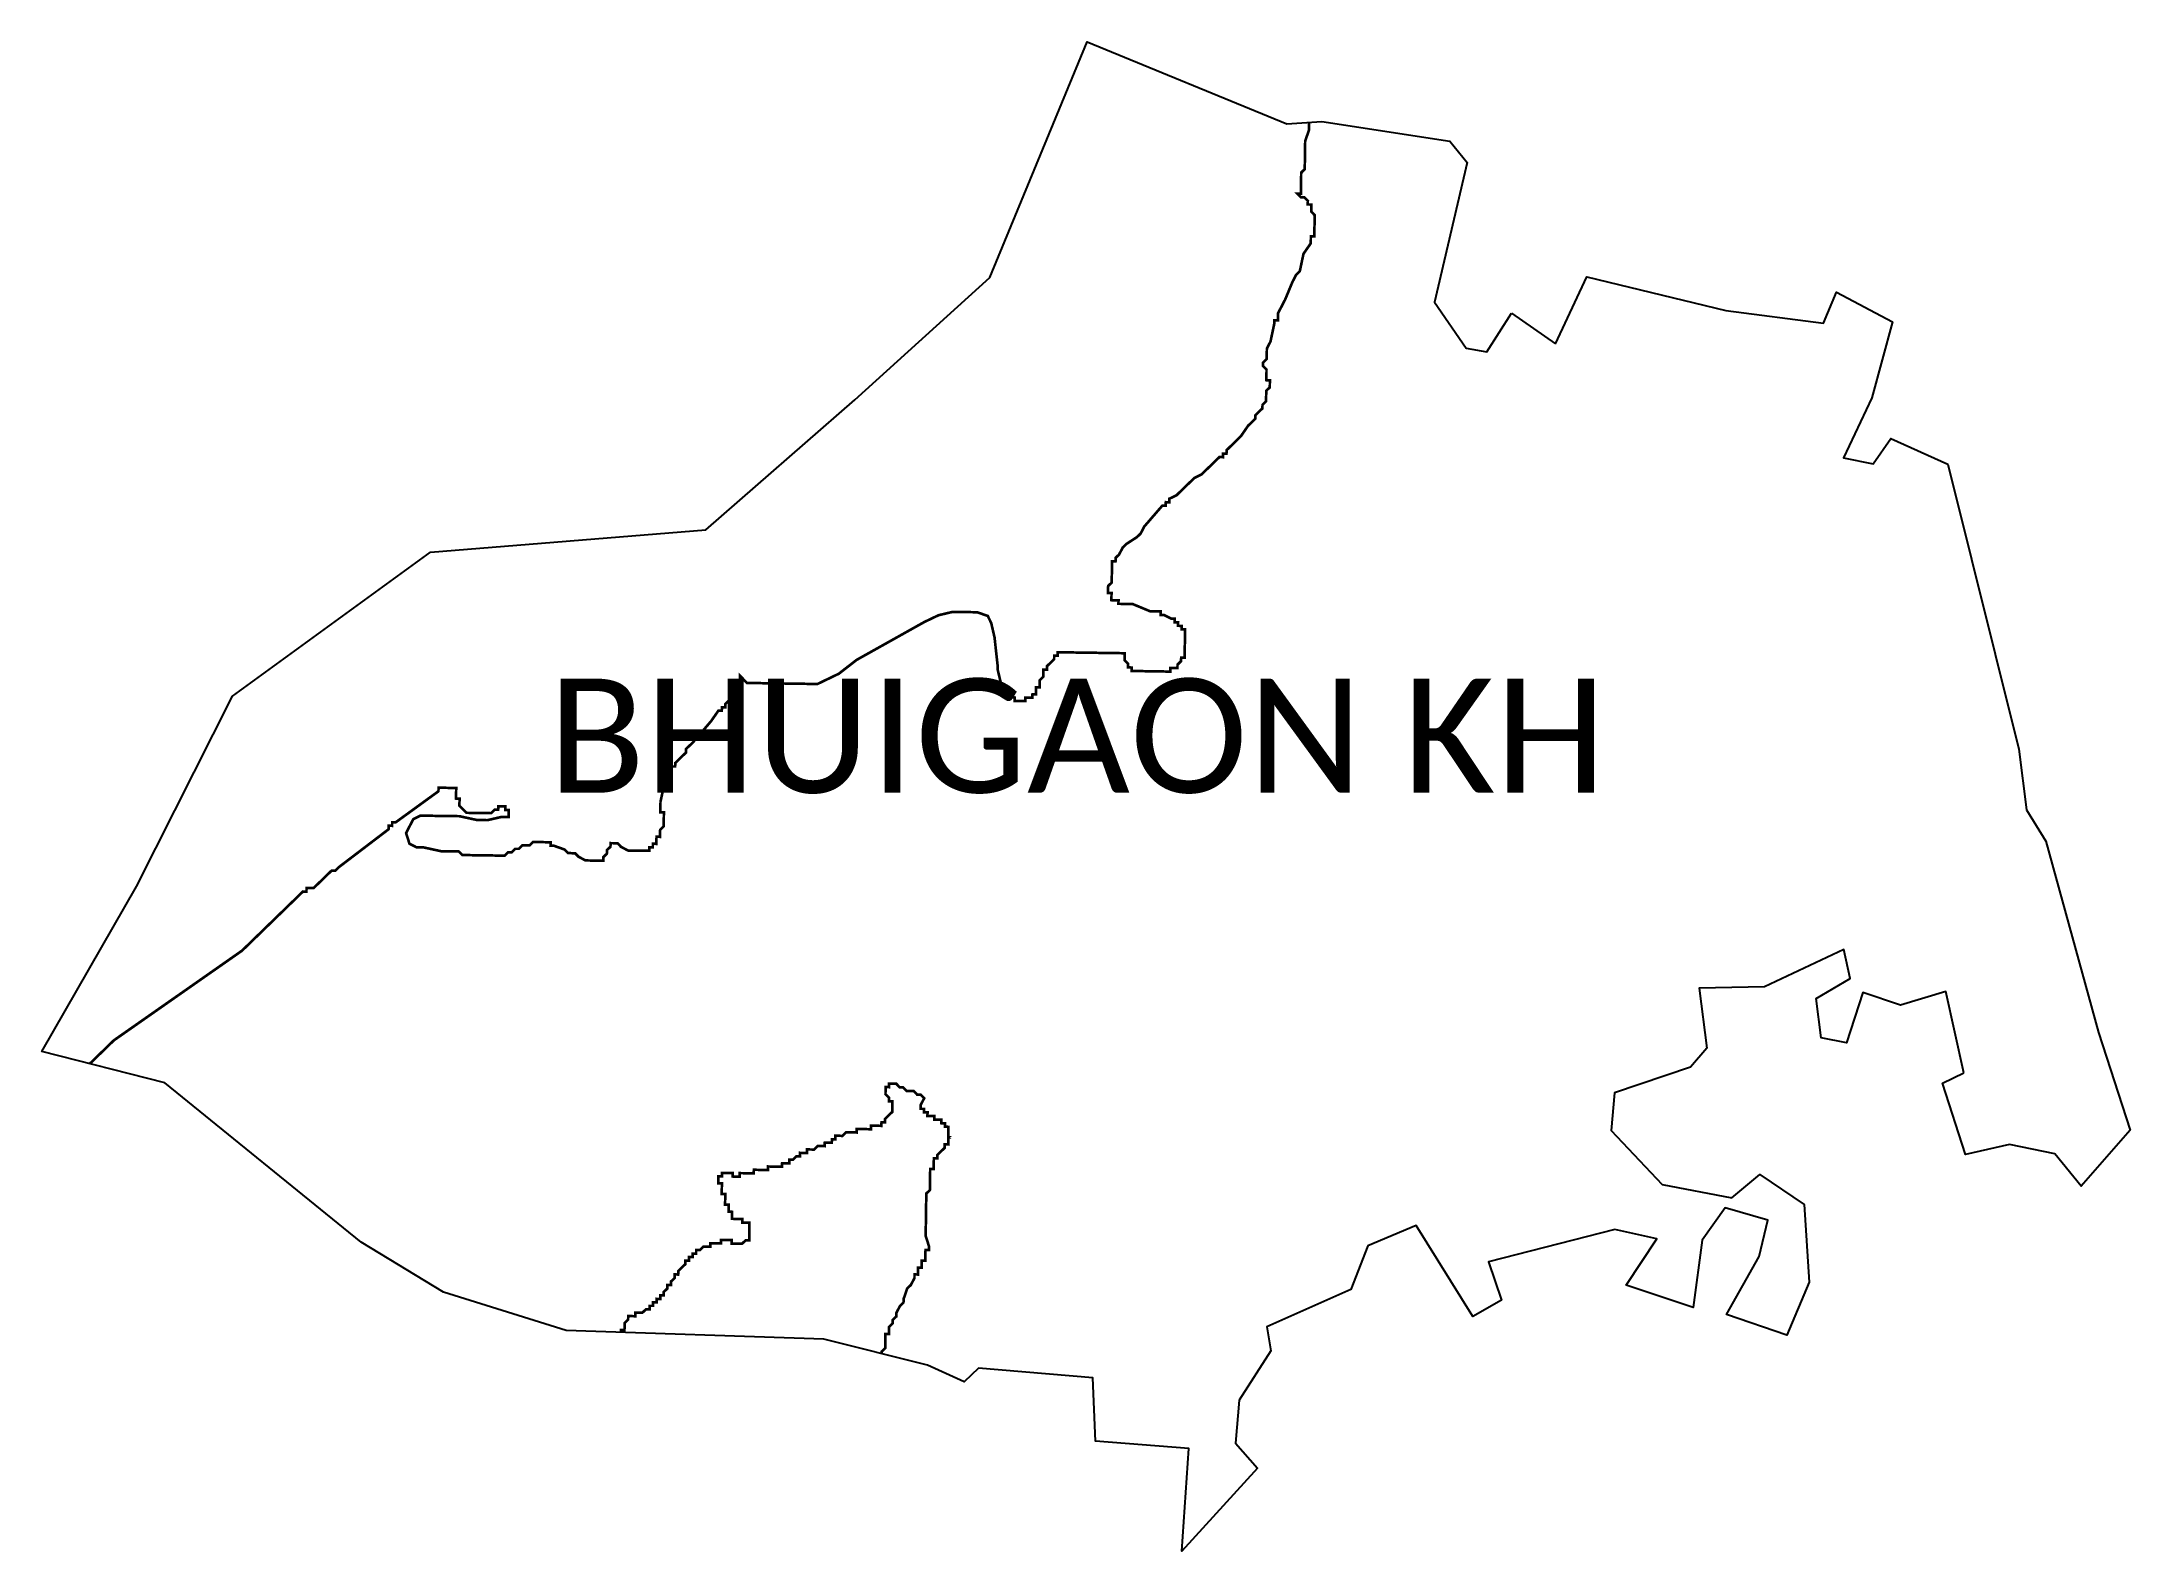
# Model space of a CAD drawing. Header units: metres. Extents: x 264827 to 267181, y 2144719 to 2146420.
import ezdxf

# ---------------------------------------------------------------- set-up
doc = ezdxf.new("R2010")
doc.units = ezdxf.units.M
for name, color, linetype in [('HAZARDS LINE', 1, 'Continuous'), ('village', 3, 'Continuous'), ('VILLAGE NAME', 250, 'Continuous')]:
    doc.layers.add(name, color=color, linetype=linetype)
doc.styles.get("Standard").update_dxf_attribs({"font": 'simplex.shx'})

msp = doc.modelspace()

# ---------------------------------------------------------------- linework, layer by layer
at = {"color": 3, "flags": 128}
msp.add_lwpolyline([(266483.9, 2146114.3), (266533.7, 2146079.8)], dxfattribs=at)
at = {"layer": 'HAZARDS LINE', "lineweight": 18}
for points in [[(264881.3, 2145268.3, 2.98, 2.98, 0), (264908.5, 2145294.7, 2.98, 2.98, 0), (265053.1, 2145395.9, 2.98, 2.98, 0), (265121.7, 2145462.5, 2.98, 2.98, 0), (265125.6, 2145462.4, 2.98, 2.98, 0), (265125.7, 2145466.4, 2.98, 2.98, 0), (265133.6, 2145466.3, 2.98, 2.98, 0), (265153.8, 2145485.9, 2.98, 2.98, 0), (265157.8, 2145485.8, 2.98, 2.98, 0), (265161.8, 2145489.7, 2.98, 2.98, 0), (265218.1, 2145532.6, 2.98, 2.98, 0), (265218.2, 2145536.6, 2.98, 2.98, 0), (265222.2, 2145536.5, 2.98, 2.98, 0), (265222.2, 2145540.5, 2.98, 2.98, 0), (265226.2, 2145540.5, 2.98, 2.98, 0), (265258.3, 2145563.8, 2.98, 2.98, 0), (265274.4, 2145575.5, 2.98, 2.98, 0), (265274.5, 2145579.5, 2.98, 2.98, 0), (265294.4, 2145579.2, 2.98, 2.98, 0), (265294.2, 2145567.3, 2.98, 2.98, 0), (265298.2, 2145567.2, 2.98, 2.98, 0), (265298, 2145559.3, 2.98, 2.98, 0), (265302, 2145555.2, 2.98, 2.98, 0), (265305.9, 2145551.2, 2.98, 2.98, 0), (265333.7, 2145550.8, 2.98, 2.98, 0), (265337.7, 2145554.7, 2.98, 2.98, 0), (265341.7, 2145554.7, 2.98, 2.98, 0), (265341.8, 2145558.6, 2.98, 2.98, 0), (265349.7, 2145558.5, 2.98, 2.98, 0), (265349.7, 2145554.5, 2.98, 2.98, 0), (265353.6, 2145554.5, 2.98, 2.98, 0), (265353.5, 2145546.5, 2.98, 2.98, 0), (265345.6, 2145546.6, 2.98, 2.98, 0), (265329.6, 2145542.9, 2.98, 2.98, 0), (265317.7, 2145543.1, 2.98, 2.98, 0), (265297.9, 2145547.4, 2.98, 2.98, 0), (265254.1, 2145548, 2.98, 2.98, 0), (265246.1, 2145544.1, 2.98, 2.98, 0), (265242, 2145536.3, 2.98, 2.98, 0), (265237.9, 2145528.4, 2.98, 2.98, 0), (265241.7, 2145516.4, 2.98, 2.98, 0), (265249.6, 2145512.3, 2.98, 2.98, 0), (265257.6, 2145512.2, 2.98, 2.98, 0), (265277.4, 2145507.9, 2.98, 2.98, 0), (265297.3, 2145507.6, 2.98, 2.98, 0), (265301.2, 2145503.6, 2.98, 2.98, 0), (265348.9, 2145502.9, 2.98, 2.98, 0), (265352.9, 2145506.8, 2.98, 2.98, 0), (265356.9, 2145506.7, 2.98, 2.98, 0), (265360.9, 2145510.6, 2.98, 2.98, 0), (265364.9, 2145510.6, 2.98, 2.98, 0), (265368.9, 2145514.5, 2.98, 2.98, 0), (265376.9, 2145514.4, 2.98, 2.98, 0), (265380.9, 2145518.3, 2.98, 2.98, 0), (265400.8, 2145518, 2.98, 2.98, 0), (265400.7, 2145514, 2.98, 2.98, 0), (265404.7, 2145514, 2.98, 2.98, 0), (265416.6, 2145509.8, 2.98, 2.98, 0), (265420.5, 2145505.8, 2.98, 2.98, 0), (265428.4, 2145505.6, 2.98, 2.98, 0), (265432.4, 2145501.6, 2.98, 2.98, 0), (265440.2, 2145497.5, 2.98, 2.98, 0), (265460.1, 2145497.2, 2.98, 2.98, 0), (265460.2, 2145501.2, 2.98, 2.98, 0), (265464.2, 2145505.1, 2.98, 2.98, 0), (265464.3, 2145509.1, 2.98, 2.98, 0), (265468.3, 2145513, 2.98, 2.98, 0), (265468.4, 2145517, 2.98, 2.98, 0), (265476.3, 2145516.9, 2.98, 2.98, 0), (265480.2, 2145512.8, 2.98, 2.98, 0), (265488.1, 2145508.7, 2.98, 2.98, 0), (265512, 2145508.4, 2.98, 2.98, 0), (265512, 2145512.4, 2.98, 2.98, 0), (265516, 2145512.3, 2.98, 2.98, 0), (265516.1, 2145516.3, 2.98, 2.98, 0), (265520, 2145516.2, 2.98, 2.98, 0), (265520.2, 2145524.2, 2.98, 2.98, 0), (265524.1, 2145524.1, 2.98, 2.98, 0), (265524.3, 2145532.1, 2.98, 2.98, 0), (265528.3, 2145536, 2.98, 2.98, 0), (265528.5, 2145551.9, 2.98, 2.98, 0), (265524.5, 2145551.9, 2.98, 2.98, 0), (265524.7, 2145563.9, 2.98, 2.98, 0), (265529, 2145583.7, 2.98, 2.98, 0), (265533, 2145583.6, 2.98, 2.98, 0), (265533.1, 2145595.6, 2.98, 2.98, 0), (265537.1, 2145595.5, 2.98, 2.98, 0), (265537.2, 2145603.4, 2.98, 2.98, 0), (265541.2, 2145603.4, 2.98, 2.98, 0), (265541.3, 2145607.4, 2.98, 2.98, 0), (265553.4, 2145619.1, 2.98, 2.98, 0), (265553.4, 2145623.1, 2.98, 2.98, 0), (265557.5, 2145627, 2.98, 2.98, 0), (265561.5, 2145630.9, 2.98, 2.98, 0), (265581.7, 2145654.5, 2.98, 2.98, 0), (265589.9, 2145666.3, 2.98, 2.98, 0), (265593.8, 2145666.2, 2.98, 2.98, 0), (265593.9, 2145670.2, 2.98, 2.98, 0), (265597.9, 2145670.1, 2.98, 2.98, 0), (265597.9, 2145674.1, 2.98, 2.98, 0), (265602, 2145678, 2.98, 2.98, 0), (265602, 2145682, 2.98, 2.98, 0), (265606.1, 2145689.9, 2.98, 2.98, 0), (265610.1, 2145693.8, 2.98, 2.98, 0), (265610.2, 2145697.8, 2.98, 2.98, 0), (265614.2, 2145701.7, 2.98, 2.98, 0), (265614.3, 2145705.7, 2.98, 2.98, 0), (265622.1, 2145697.6, 2.98, 2.98, 0), (265701.6, 2145696.4, 2.98, 2.98, 0), (265725.7, 2145708, 2.98, 2.98, 0), (265745.8, 2145723.6, 2.98, 2.98, 0), (265821.9, 2145766.2, 2.98, 2.98, 0), (265838, 2145773.9, 2.98, 2.98, 0), (265853.9, 2145777.7, 2.98, 2.98, 0), (265881.7, 2145777.3, 2.98, 2.98, 0), (265893.6, 2145773.1, 2.98, 2.98, 0), (265897.5, 2145765.1, 2.98, 2.98, 0), (265901.2, 2145749.1, 2.98, 2.98, 0), (265904.7, 2145717.3, 2.98, 2.98, 0), (265904.6, 2145713.3, 2.98, 2.98, 0), (265908.4, 2145697.3, 2.98, 2.98, 0), (265912.3, 2145693.3, 2.98, 2.98, 0), (265916.3, 2145693.3, 2.98, 2.98, 0), (265916.2, 2145685.3, 2.98, 2.98, 0), (265920.1, 2145685.2, 2.98, 2.98, 0), (265920.1, 2145681.3, 2.98, 2.98, 0), (265924, 2145681.2, 2.98, 2.98, 0), (265924, 2145677.2, 2.98, 2.98, 0), (265935.9, 2145677.1, 2.98, 2.98, 0), (265936, 2145681, 2.98, 2.98, 0), (265943.9, 2145680.9, 2.98, 2.98, 0), (265944, 2145684.9, 2.98, 2.98, 0), (265948, 2145684.8, 2.98, 2.98, 0), (265948.1, 2145692.8, 2.98, 2.98, 0), (265952, 2145692.7, 2.98, 2.98, 0), (265952.2, 2145700.7, 2.98, 2.98, 0), (265956.2, 2145704.6, 2.98, 2.98, 0), (265956.3, 2145712.5, 2.98, 2.98, 0), (265960.3, 2145712.5, 2.98, 2.98, 0), (265960.3, 2145716.5, 2.98, 2.98, 0), (265968.4, 2145724.3, 2.98, 2.98, 0), (265968.5, 2145728.3, 2.98, 2.98, 0), (265972.4, 2145728.2, 2.98, 2.98, 0), (265972.5, 2145732.2, 2.98, 2.98, 0), (266048, 2145731.1, 2.98, 2.98, 0), (266047.9, 2145723.1, 2.98, 2.98, 0), (266051.8, 2145719.1, 2.98, 2.98, 0), (266051.8, 2145715.1, 2.98, 2.98, 0), (266055.7, 2145715, 2.98, 2.98, 0), (266055.7, 2145711.1, 2.98, 2.98, 0), (266099.4, 2145710.4, 2.98, 2.98, 0), (266099.5, 2145714.4, 2.98, 2.98, 0), (266107.4, 2145714.3, 2.98, 2.98, 0), (266107.5, 2145718.3, 2.98, 2.98, 0), (266111.5, 2145722.2, 2.98, 2.98, 0), (266111.6, 2145726.1, 2.98, 2.98, 0), (266115.5, 2145726.1, 2.98, 2.98, 0), (266116, 2145757.9, 2.98, 2.98, 0), (266112, 2145757.9, 2.98, 2.98, 0), (266112.1, 2145761.9, 2.98, 2.98, 0), (266108.1, 2145762, 2.98, 2.98, 0), (266108.2, 2145766, 2.98, 2.98, 0), (266104.2, 2145766, 2.98, 2.98, 0), (266104.3, 2145770, 2.98, 2.98, 0), (266100.3, 2145770.1, 2.98, 2.98, 0), (266092.4, 2145774.1, 2.98, 2.98, 0), (266088.4, 2145774.2, 2.98, 2.98, 0), (266088.5, 2145778.2, 2.98, 2.98, 0), (266076.6, 2145778.4, 2.98, 2.98, 0), (266056.8, 2145786.6, 2.98, 2.98, 0), (266040.9, 2145786.8, 2.98, 2.98, 0), (266041, 2145790.8, 2.98, 2.98, 0), (266033, 2145790.9, 2.98, 2.98, 0), (266033.1, 2145798.9, 2.98, 2.98, 0), (266029.2, 2145798.9, 2.98, 2.98, 0), (266029.3, 2145806.9, 2.98, 2.98, 0), (266033.3, 2145810.8, 2.98, 2.98, 0), (266033.7, 2145834.7, 2.98, 2.98, 0), (266037.6, 2145834.6, 2.98, 2.98, 0), (266037.7, 2145838.6, 2.98, 2.98, 0), (266041.7, 2145842.5, 2.98, 2.98, 0), (266045.8, 2145850.4, 2.98, 2.98, 0), (266049.9, 2145854.3, 2.98, 2.98, 0), (266061.9, 2145862.1, 2.98, 2.98, 0), (266065.9, 2145866, 2.98, 2.98, 0), (266070, 2145873.9, 2.98, 2.98, 0), (266090.3, 2145897.4, 2.98, 2.98, 0), (266094.2, 2145897.4, 2.98, 2.98, 0), (266094.3, 2145901.4, 2.98, 2.98, 0), (266098.3, 2145901.3, 2.98, 2.98, 0), (266098.3, 2145905.3, 2.98, 2.98, 0), (266106.3, 2145909.1, 2.98, 2.98, 0), (266110.4, 2145913.1, 2.98, 2.98, 0), (266126.5, 2145928.7, 2.98, 2.98, 0), (266134.5, 2145932.6, 2.98, 2.98, 0), (266154.7, 2145952.2, 2.98, 2.98, 0), (266158.7, 2145952.1, 2.98, 2.98, 0), (266158.7, 2145956.1, 2.98, 2.98, 0), (266162.7, 2145956, 2.98, 2.98, 0), (266162.8, 2145960, 2.98, 2.98, 0), (266166.8, 2145963.9, 2.98, 2.98, 0), (266178.9, 2145975.7, 2.98, 2.98, 0), (266187, 2145987.5, 2.98, 2.98, 0), (266191, 2145991.4, 2.98, 2.98, 0), (266195.1, 2145995.3, 2.98, 2.98, 0), (266195.1, 2145999.3, 2.98, 2.98, 0), (266199.2, 2146003.2, 2.98, 2.98, 0), (266203.2, 2146007.1, 2.98, 2.98, 0), (266203.3, 2146011.1, 2.98, 2.98, 0), (266207.3, 2146015, 2.98, 2.98, 0), (266207.5, 2146026.9, 2.98, 2.98, 0), (266211.5, 2146030.8, 2.98, 2.98, 0), (266211.6, 2146038.8, 2.98, 2.98, 0), (266207.7, 2146038.9, 2.98, 2.98, 0), (266207.8, 2146050.8, 2.98, 2.98, 0), (266203.9, 2146054.8, 2.98, 2.98, 0), (266204, 2146058.8, 2.98, 2.98, 0), (266208, 2146062.7, 2.98, 2.98, 0), (266208.2, 2146074.6, 2.98, 2.98, 0), (266212.3, 2146082.5, 2.98, 2.98, 0), (266216.5, 2146102.3, 2.98, 2.98, 0), (266216.6, 2146106.3, 2.98, 2.98, 0), (266220.6, 2146106.3, 2.98, 2.98, 0), (266220.7, 2146114.2, 2.98, 2.98, 0), (266228.9, 2146130, 2.98, 2.98, 0), (266237.1, 2146149.8, 2.98, 2.98, 0), (266241.2, 2146157.7, 2.98, 2.98, 0), (266245.3, 2146161.6, 2.98, 2.98, 0), (266249.5, 2146181.4, 2.98, 2.98, 0), (266257.7, 2146193.2, 2.98, 2.98, 0), (266257.8, 2146201.1, 2.98, 2.98, 0), (266261.7, 2146201.1, 2.98, 2.98, 0), (266262.1, 2146224.9, 2.98, 2.98, 0), (266258.2, 2146229, 2.98, 2.98, 0), (266258.3, 2146236.9, 2.98, 2.98, 0), (266254.3, 2146237, 2.98, 2.98, 0), (266254.4, 2146241, 2.98, 2.98, 0), (266250.5, 2146245, 2.98, 2.98, 0), (266246.5, 2146245.1, 2.98, 2.98, 0), (266242.6, 2146249.1, 2.98, 2.98, 0), (266246.6, 2146249, 2.98, 2.98, 0), (266246.9, 2146272.9, 2.98, 2.98, 0), (266250.9, 2146276.8, 2.98, 2.98, 0), (266251.4, 2146308.6, 2.98, 2.98, 0), (266255.6, 2146320.5, 2.98, 2.98, 0), (266255.7, 2146329.6, 2.98, 2.98, 0)], [(265773.9, 2144941.5, 2.98, 2.98, 0), (265773.9, 2144943.8, 2.98, 2.98, 0), (265778, 2144947.7, 2.98, 2.98, 0), (265778.2, 2144963.6, 2.98, 2.98, 0), (265782.2, 2144963.6, 2.98, 2.98, 0), (265782.3, 2144971.5, 2.98, 2.98, 0), (265786.3, 2144975.5, 2.98, 2.98, 0), (265786.4, 2144979.4, 2.98, 2.98, 0), (265790.4, 2144983.3, 2.98, 2.98, 0), (265790.5, 2144987.3, 2.98, 2.98, 0), (265794.6, 2144995.2, 2.98, 2.98, 0), (265798.6, 2144999.1, 2.98, 2.98, 0), (265798.7, 2145003.1, 2.98, 2.98, 0), (265802.8, 2145015, 2.98, 2.98, 0), (265806.9, 2145018.9, 2.98, 2.98, 0), (265811, 2145026.8, 2.98, 2.98, 0), (265811, 2145030.8, 2.98, 2.98, 0), (265815, 2145030.7, 2.98, 2.98, 0), (265815.1, 2145038.6, 2.98, 2.98, 0), (265819.1, 2145038.6, 2.98, 2.98, 0), (265819.2, 2145046.5, 2.98, 2.98, 0), (265823.2, 2145046.5, 2.98, 2.98, 0), (265823.4, 2145058.4, 2.98, 2.98, 0), (265827.3, 2145058.3, 2.98, 2.98, 0), (265827.4, 2145062.3, 2.98, 2.98, 0), (265823.6, 2145074.3, 2.98, 2.98, 0), (265824.3, 2145122, 2.98, 2.98, 0), (265828.3, 2145125.9, 2.98, 2.98, 0), (265828.7, 2145149.8, 2.98, 2.98, 0), (265832.7, 2145149.7, 2.98, 2.98, 0), (265832.8, 2145161.7, 2.98, 2.98, 0), (265836.8, 2145161.6, 2.98, 2.98, 0), (265836.9, 2145165.6, 2.98, 2.98, 0), (265840.9, 2145169.5, 2.98, 2.98, 0), (265844.9, 2145173.4, 2.98, 2.98, 0), (265845, 2145177.4, 2.98, 2.98, 0), (265849, 2145177.3, 2.98, 2.98, 0), (265849.1, 2145185.3, 2.98, 2.98, 0), (265849.3, 2145197.2, 2.98, 2.98, 0), (265845.3, 2145197.3, 2.98, 2.98, 0), (265845.4, 2145201.2, 2.98, 2.98, 0), (265841.4, 2145201.3, 2.98, 2.98, 0), (265841.4, 2145205.3, 2.98, 2.98, 0), (265833.5, 2145205.4, 2.98, 2.98, 0), (265833.5, 2145209.4, 2.98, 2.98, 0), (265825.6, 2145209.5, 2.98, 2.98, 0), (265825.7, 2145213.5, 2.98, 2.98, 0), (265821.7, 2145213.5, 2.98, 2.98, 0), (265821.7, 2145217.5, 2.98, 2.98, 0), (265817.8, 2145217.5, 2.98, 2.98, 0), (265817.8, 2145221.5, 2.98, 2.98, 0), (265821.9, 2145229.4, 2.98, 2.98, 0), (265818, 2145233.4, 2.98, 2.98, 0), (265814, 2145233.5, 2.98, 2.98, 0), (265810.1, 2145237.5, 2.98, 2.98, 0), (265802.2, 2145237.7, 2.98, 2.98, 0), (265798.2, 2145241.7, 2.98, 2.98, 0), (265794.3, 2145241.8, 2.98, 2.98, 0), (265790.4, 2145245.8, 2.98, 2.98, 0), (265782.4, 2145245.9, 2.98, 2.98, 0), (265782.3, 2145241.9, 2.98, 2.98, 0), (265778.4, 2145242, 2.98, 2.98, 0), (265778.3, 2145234, 2.98, 2.98, 0), (265782.2, 2145230, 2.98, 2.98, 0), (265782.1, 2145226, 2.98, 2.98, 0), (265786.1, 2145226, 2.98, 2.98, 0), (265785.9, 2145214, 2.98, 2.98, 0), (265781.9, 2145210.1, 2.98, 2.98, 0), (265777.8, 2145206.2, 2.98, 2.98, 0), (265777.8, 2145202.2, 2.98, 2.98, 0), (265773.8, 2145202.3, 2.98, 2.98, 0), (265773.7, 2145198.3, 2.98, 2.98, 0), (265761.8, 2145198.5, 2.98, 2.98, 0), (265761.8, 2145194.5, 2.98, 2.98, 0), (265745.9, 2145194.8, 2.98, 2.98, 0), (265745.8, 2145190.8, 2.98, 2.98, 0), (265733.9, 2145191, 2.98, 2.98, 0), (265729.8, 2145187, 2.98, 2.98, 0), (265721.9, 2145187.2, 2.98, 2.98, 0), (265721.8, 2145183.2, 2.98, 2.98, 0), (265717.9, 2145183.2, 2.98, 2.98, 0), (265717.8, 2145179.3, 2.98, 2.98, 0), (265709.9, 2145179.4, 2.98, 2.98, 0), (265709.8, 2145175.4, 2.98, 2.98, 0), (265701.8, 2145175.5, 2.98, 2.98, 0), (265697.8, 2145171.6, 2.98, 2.98, 0), (265689.9, 2145171.7, 2.98, 2.98, 0), (265689.8, 2145167.8, 2.98, 2.98, 0), (265681.9, 2145167.9, 2.98, 2.98, 0), (265681.8, 2145163.9, 2.98, 2.98, 0), (265677.8, 2145164, 2.98, 2.98, 0), (265673.8, 2145160, 2.98, 2.98, 0), (265669.8, 2145160.1, 2.98, 2.98, 0), (265669.8, 2145156.1, 2.98, 2.98, 0), (265661.8, 2145156.2, 2.98, 2.98, 0), (265661.7, 2145152.3, 2.98, 2.98, 0), (265645.8, 2145152.5, 2.98, 2.98, 0), (265645.8, 2145148.5, 2.98, 2.98, 0), (265629.9, 2145148.8, 2.98, 2.98, 0), (265629.8, 2145144.8, 2.98, 2.98, 0), (265613.9, 2145145, 2.98, 2.98, 0), (265613.9, 2145141, 2.98, 2.98, 0), (265605.9, 2145141.2, 2.98, 2.98, 0), (265606, 2145145.1, 2.98, 2.98, 0), (265594.1, 2145145.3, 2.98, 2.98, 0), (265594, 2145141.3, 2.98, 2.98, 0), (265590, 2145141.4, 2.98, 2.98, 0), (265589.9, 2145133.4, 2.98, 2.98, 0), (265593.9, 2145133.4, 2.98, 2.98, 0), (265593.7, 2145121.5, 2.98, 2.98, 0), (265597.7, 2145121.4, 2.98, 2.98, 0), (265597.5, 2145109.5, 2.98, 2.98, 0), (265601.5, 2145109.4, 2.98, 2.98, 0), (265601.4, 2145101.5, 2.98, 2.98, 0), (265605.3, 2145101.4, 2.98, 2.98, 0), (265605.2, 2145093.5, 2.98, 2.98, 0), (265617.1, 2145093.3, 2.98, 2.98, 0), (265617.1, 2145089.3, 2.98, 2.98, 0), (265625, 2145089.2, 2.98, 2.98, 0), (265624.7, 2145069.3, 2.98, 2.98, 0), (265620.8, 2145069.4, 2.98, 2.98, 0), (265616.7, 2145065.5, 2.98, 2.98, 0), (265604.8, 2145065.6, 2.98, 2.98, 0), (265604.9, 2145069.6, 2.98, 2.98, 0), (265592.9, 2145069.8, 2.98, 2.98, 0), (265592.9, 2145065.8, 2.98, 2.98, 0), (265580.9, 2145066, 2.98, 2.98, 0), (265580.9, 2145062, 2.98, 2.98, 0), (265572.9, 2145062.1, 2.98, 2.98, 0), (265568.9, 2145058.2, 2.98, 2.98, 0), (265564.9, 2145058.3, 2.98, 2.98, 0), (265564.9, 2145054.3, 2.98, 2.98, 0), (265560.9, 2145054.3, 2.98, 2.98, 0), (265560.8, 2145050.4, 2.98, 2.98, 0), (265556.9, 2145050.4, 2.98, 2.98, 0), (265556.8, 2145046.5, 2.98, 2.98, 0), (265552.8, 2145046.5, 2.98, 2.98, 0), (265552.8, 2145042.5, 2.98, 2.98, 0), (265544.7, 2145034.7, 2.98, 2.98, 0), (265544.6, 2145030.7, 2.98, 2.98, 0), (265540.7, 2145030.8, 2.98, 2.98, 0), (265540.6, 2145026.8, 2.98, 2.98, 0), (265536.6, 2145022.9, 2.98, 2.98, 0), (265536.5, 2145018.9, 2.98, 2.98, 0), (265532.5, 2145019, 2.98, 2.98, 0), (265532.5, 2145015, 2.98, 2.98, 0), (265528.4, 2145011.1, 2.98, 2.98, 0), (265528.4, 2145007.1, 2.98, 2.98, 0), (265524.4, 2145007.2, 2.98, 2.98, 0), (265524.4, 2145003.2, 2.98, 2.98, 0), (265520.4, 2145003.3, 2.98, 2.98, 0), (265520.3, 2144999.3, 2.98, 2.98, 0), (265516.3, 2144999.3, 2.98, 2.98, 0), (265516.3, 2144995.4, 2.98, 2.98, 0), (265512.3, 2144995.4, 2.98, 2.98, 0), (265512.3, 2144991.4, 2.98, 2.98, 0), (265508.3, 2144991.5, 2.98, 2.98, 0), (265504.2, 2144987.6, 2.98, 2.98, 0), (265496.3, 2144987.7, 2.98, 2.98, 0), (265496.2, 2144983.7, 2.98, 2.98, 0), (265488.3, 2144983.9, 2.98, 2.98, 0), (265488.2, 2144979.9, 2.98, 2.98, 0), (265484.2, 2144976, 2.98, 2.98, 0), (265484.1, 2144968, 2.98, 2.98, 0), (265480.1, 2144968.1, 2.98, 2.98, 0), (265480.1, 2144965.6, 2.98, 2.98, 0)]]:
    msp.add_lwpolyline(points, format="xyseb", dxfattribs=at)
at = {"layer": 'HAZARDS LINE', "lineweight": 0, "const_width": 2.98}
msp.add_lwpolyline([(265853.1, 2145185.2), (265849.1, 2145185.3)], close=True, dxfattribs=at)
at = {"layer": 'village', "color": 3, "true_color": 0x00ff00}
for points in [[(266993.8, 2145257.9, 0), (266973.7, 2145349.6, 0), (266922.6, 2145334.5, 0), (266879.9, 2145348.5, 0), (266861.7, 2145292, 0), (266833.1, 2145297.6, 0), (266827.4, 2145342, 0), (266865.9, 2145364.5, 0), (266858.5, 2145397, 0), (266769.3, 2145355.2, 0), (266695.4, 2145353.5, 0), (266704.1, 2145286, 0), (266685.7, 2145264.3, 0), (266600.1, 2145235.5, 0), (266596.2, 2145193, 0), (266653.8, 2145132.1, 0), (266732.5, 2145117.1, 0), (266763.9, 2145143.4, 0), (266813.7, 2145109.5, 0), (266819.4, 2145022, 0), (266794.5, 2144962.2, 0), (266726.4, 2144985.7, 0), (266763.1, 2145051.1, 0), (266773, 2145092, 0), (266724.7, 2145106, 0), (266698.8, 2145069.5, 0), (266688.7, 2144993.7, 0), (266613.4, 2145018.6, 0), (266647.8, 2145071, 0), (266600.4, 2145081.3, 0), (266458.1, 2145044.9, 0), (266472.7, 2145001.8, 0), (266440.3, 2144983.4, 0), (266376.5, 2145086, 0), (266321.9, 2145063.1, 0), (266303, 2145013.8, 0), (266208.1, 2144971.6, 0), (266212.7, 2144944.6, 0), (266176.8, 2144889.2, 0), (266173, 2144840.7, 0), (266197.8, 2144812.4, 0), (266112.5, 2144718.8, 0), (266120.2, 2144834.6, 0), (266015.2, 2144842.8, 0), (266012.1, 2144914.3, 0), (265883.1, 2144925.2, 0), (265866.8, 2144909.7, 0), (265825.7, 2144928.6, 0), (265708.8, 2144957.8, 0), (265418.4, 2144967.7, 0), (265280.1, 2145011, 0), (265187.3, 2145067.2, 0), (264965.8, 2145246.9, 0), (264827.2, 2145282.1, 0), (264933.9, 2145468.1, 0), (265042.3, 2145682.7, 0), (265265.6, 2145845.1, 0), (265575.8, 2145870.2, 0), (265743.7, 2146016.6, 0), (265896, 2146154.5, 0), (266005.5, 2146420.4, 0), (266230.6, 2146328, 0), (266270.1, 2146330.6, 0), (266414.4, 2146308.4, 0), (266434, 2146284.4, 0), (266397.1, 2146126.8, 0), (266432.9, 2146074.9, 0), (266456, 2146071, 0), (266483.9, 2146114.3, 0)], [(266533.7, 2146079.8, 0), (266569, 2146155.3, 0), (266725.7, 2146117.3, 0), (266835.5, 2146103.2, 0), (266850.5, 2146138.3, 0), (266913.4, 2146104.5, 0), (266890.1, 2146018.9, 0), (266858.3, 2145951.4, 0), (266891.6, 2145944.7, 0), (266911.6, 2145973.2, 0), (266975.8, 2145944.4, 0), (267056, 2145623, 0), (267064.5, 2145554.5, 0), (267086.3, 2145519.1, 0), (267145.8, 2145303.5, 0), (267181.4, 2145193.5, 0), (267126, 2145130.2, 0), (267096.5, 2145166.8, 0), (267045.5, 2145177.4, 0), (266995.9, 2145166, 0), (266969.8, 2145246.5, 0), (266993.8, 2145257.9, 0)]]:
    msp.add_polyline3d(points, dxfattribs=at)

# ---------------------------------------------------------------- texts
at = {"layer": 'VILLAGE NAME', "insert": (265398.2, 2145702.5), "char_height": 128.647, "attachment_point": 1}
msp.add_mtext_dynamic_manual_height_columns('{\\fCalibri|b0|i0|c0|p34;BHUIGAON KH}', width=1668.041, gutter_width=643.2, heights=[0], dxfattribs=at)

doc.saveas('drawing.dxf')
